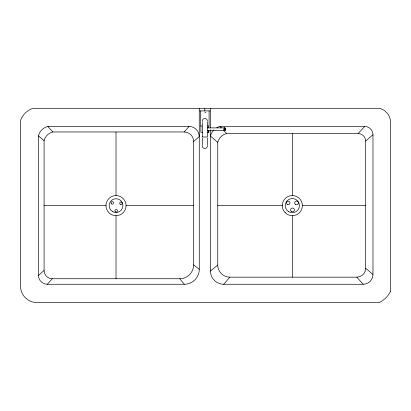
<?xml version="1.0" encoding="UTF-8"?>
<svg xmlns="http://www.w3.org/2000/svg" width="411" height="411" viewBox="0 0 411 411"><rect width="100%" height="100%" fill="white"/><g stroke="black" fill="none" stroke-linecap="round" stroke-linejoin="round"><path stroke-width="0.62" d="M210.432 129.804L210.432 270.998A13.27 13.27 0 0 0 223.702 284.268L229.821 277.163L356.774 277.163A8.893 8.893 0 0 0 365.667 268.27L365.667 141.091A7.547 7.547 0 0 0 358.12 133.544L226.528 133.544A12.109 12.109 0 0 0 217.748 142.329L217.748 265.09A12.073 12.073 0 0 0 229.821 277.163M184.149 131.967L189.065 126.439A10.198 10.198 0 0 1 199.263 136.642L193.632 141.451L193.632 264.848A13.897 13.897 0 0 1 179.735 278.745L52.3 278.745A8.225 8.225 0 0 1 44.08 270.52L44.08 140.721A11.811 11.811 0 0 1 52.834 131.967L184.149 131.967A9.484 9.484 0 0 1 193.632 141.451M189.065 126.439L47.866 126.439A12.7 12.7 0 0 0 38.449 135.856L38.449 275.427A8.842 8.842 0 0 0 47.291 284.268L52.3 278.745M358.12 133.544L364.691 126.439A8.292 8.292 0 0 1 372.983 134.736L372.983 274.491A9.777 9.777 0 0 1 363.211 284.268L223.702 284.268M38.449 275.427L44.08 270.52M365.667 141.091L372.983 134.736M210.432 270.998L217.748 265.09M208.48 132.234L208.48 131.787L208.48 132.28M199.628 110.924L210.067 110.924M202.042 125.997L200.594 125.997L200.594 110.924M207.653 125.997L209.101 125.997L209.101 110.924M216.767 127.77A13.306 13.306 0 0 1 220.085 126.439L364.691 126.439M224.863 127.883L207.457 127.883A1.254 0.627 -90 0 0 207.293 127.924M207.457 130.395L224.863 130.395M202.448 132.28L200.881 132.28L200.881 125.997M207.247 132.28L208.814 132.28L208.814 130.395M44.08 205.618L105.971 205.618M126.069 205.618A10.049 10.049 0 0 1 110.996 214.321A10.049 10.049 0 0 1 110.996 196.92A10.049 10.049 0 0 1 126.069 205.618L193.632 205.618M217.748 205.618L282.28 205.618M302.373 205.618L365.667 205.618M47.291 284.268L184.318 284.268A14.94 14.94 0 0 0 199.263 269.323L199.263 108.473M204.848 112.424L205.947 112.65M193.632 264.848L199.263 269.323M365.667 268.27L372.983 274.491M217.748 142.329L210.432 136.092A13.306 13.306 0 0 1 213.925 129.938M38.449 135.856L44.08 140.721M220.085 126.439L221.375 127.862M223.522 130.23L226.528 133.544M356.774 277.163L363.211 284.268M47.866 126.439L52.834 131.967M179.735 278.745L184.318 284.268M292.324 133.544L292.324 195.574M292.324 215.667L292.324 277.163M210.432 108.473L210.432 127.913M208.814 125.997L208.814 127.883M207.36 121.754L207.36 136.673A2.564 0.38 0 0 1 207.021 136.863L206.101 137.002A2.487 0.37 0 0 1 203.589 137.002L202.669 136.863A2.564 0.38 0 0 1 202.423 136.575M207.36 137.803L207.36 144.816M204.848 108.473L204.848 110.924M202.335 122.447L202.335 136.673M202.335 137.803L202.335 144.816M116.02 131.967L116.02 195.574M116.02 215.667L116.02 278.745M202.423 121.625A2.512 2.512 0 0 1 204.519 118.481A2.512 2.512 0 0 1 207.36 120.973M207.272 145.443A2.512 2.42 0 0 1 204.848 148.489A2.512 2.42 0 0 1 202.423 145.443M224.18 128.104A1.074 0.534 -90 0 1 224.848 129.28A1.074 0.534 -90 0 1 224.052 130.066M223.851 129.676A1.074 0.534 -90 0 1 223.851 128.602M390.45 291.481C388.066 296.218 384.136 300.148 379.399 302.527L36.856 302.527A16.306 16.306 0 0 1 30.62 301.289L28.703 300.343L25.328 297.749A16.306 16.306 0 0 1 20.55 286.22L20.55 120.377A19.743 19.743 0 0 1 32.454 108.473L380.406 108.473L384.449 110.467L387.665 113.631A14.257 14.257 0 0 1 390.45 122.088L390.45 291.481M285.219 212.723A10.049 10.049 0 0 0 302.034 208.223A10.049 10.049 0 0 0 289.724 195.913A10.049 10.049 0 0 0 285.219 212.723M112.568 211.603A6.91 6.91 0 0 0 122.93 205.618A6.91 6.91 0 0 0 112.568 199.638A6.91 6.91 0 0 0 112.568 211.603M288.774 211.773A7.105 7.105 0 0 0 299.429 205.618A7.105 7.105 0 0 0 288.774 199.469A7.105 7.105 0 0 0 288.774 211.773M111.504 203.846A1.254 1.254 0 0 0 113.534 203.055A1.254 1.254 0 0 0 111.833 201.698A1.254 1.254 0 0 0 111.504 203.846M115.548 211.87A1.254 1.254 0 0 0 117.433 210.781A1.254 1.254 0 0 0 115.548 209.692A1.254 1.254 0 0 0 115.548 211.87M120.238 204.252A1.254 1.254 0 0 0 122.211 203.337A1.254 1.254 0 0 0 120.433 202.084A1.254 1.254 0 0 0 120.238 204.252M291.517 211.547A1.885 1.885 0 0 0 294.368 209.954A1.885 1.885 0 0 0 291.563 208.285A1.885 1.885 0 0 0 291.517 211.547M295.637 204.555A1.885 1.885 0 0 0 298.463 202.921A1.885 1.885 0 0 0 295.637 201.287A1.885 1.885 0 0 0 295.637 204.555M287.346 204.421A1.736 1.736 0 0 0 289.95 202.921A1.736 1.736 0 0 0 287.346 201.416A1.736 1.736 0 0 0 287.346 204.421M225.305 130.025A1.254 0.627 -90 0 0 225.023 127.924A1.254 0.627 -90 0 0 224.257 129.465A1.254 0.627 -90 0 0 225.305 130.025M225.238 129.897A1.074 0.534 -90 0 0 225.002 128.104A1.074 0.534 -90 0 0 224.344 129.414A1.074 0.534 -90 0 0 225.238 129.897"/></g></svg>
